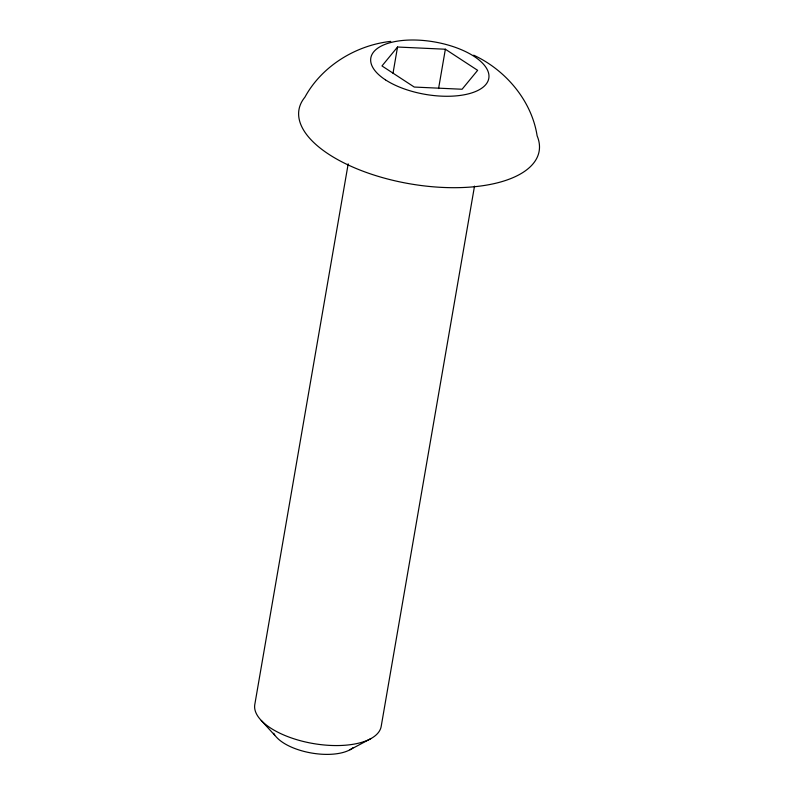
<?xml version="1.0" encoding="UTF-8"?>
<svg xmlns="http://www.w3.org/2000/svg" width="794" height="794" viewBox="0 0 794 794"><rect width="100%" height="100%" fill="white"/><g stroke="black" fill="none" stroke-linecap="round" stroke-linejoin="round"><path stroke-width="1.19" d="M348.189 163.852L254.735 704.893A64.145 28.515 9.8 0 0 314.037 743.67A64.145 28.515 9.8 0 0 381.269 725.944L474.514 186.124M393.01 73.246L397.536 47.025L445.365 49.228L477.641 70.329L462.088 89.246L414.25 87.052L381.974 65.942L397.536 47.025M438.576 88.561L445.365 49.228M349.946 749.784L370.808 738.658M390.737 41.377C355.801 45.248 321.769 66.12 304.896 97.205A121.869 54.191 9.8 0 0 411.51 184.089A121.869 54.191 9.8 0 0 537.121 135.834C531.732 100.719 505.599 69.941 473.681 55.183M261.226 720.436L276.898 737.636A42.757 19.016 9.8 0 0 315.417 753.615A42.757 19.016 9.8 0 0 353.181 747.591M274.764 735.016A42.757 19.016 9.8 0 1 273.722 733.259M385.437 79.837A59.868 26.619 9.8 0 0 485.888 84.452A59.868 26.619 9.8 0 0 418.11 40.127A59.868 26.619 9.8 0 0 385.437 79.837"/></g></svg>
